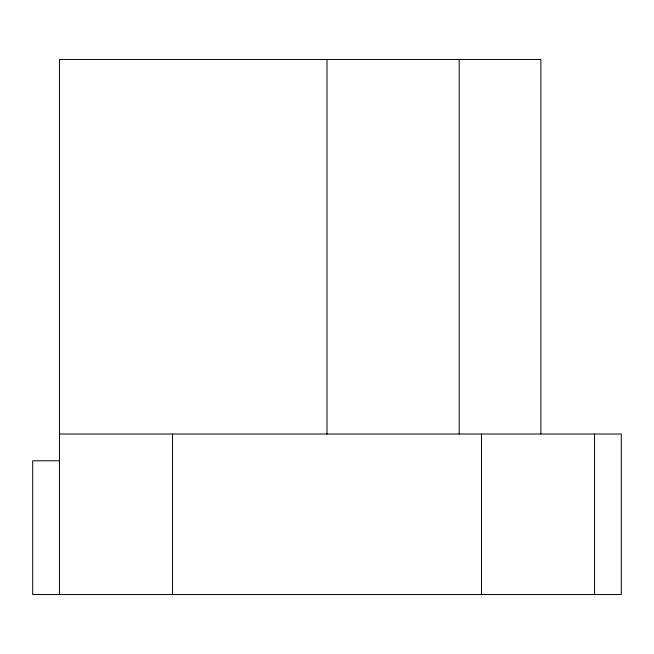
<?xml version="1.0" encoding="UTF-8"?>
<svg xmlns="http://www.w3.org/2000/svg" width="654" height="654" viewBox="0 0 654 654"><rect width="100%" height="100%" fill="white"/><g stroke="black" fill="none" stroke-linecap="round" stroke-linejoin="round"><path stroke-width="0.98" d="M59.457 434.019L621.3 434.019L621.3 594.543L32.7 594.543L32.7 460.776L59.457 460.776M594.543 434.019L594.543 594.543M540.891 434.019L540.891 59.457L59.457 59.457L59.457 594.543M481.467 434.019L481.467 594.543M459.19 59.457L459.19 434.019M327 59.457L327 434.019M172.533 434.019L172.533 594.543"/></g></svg>
